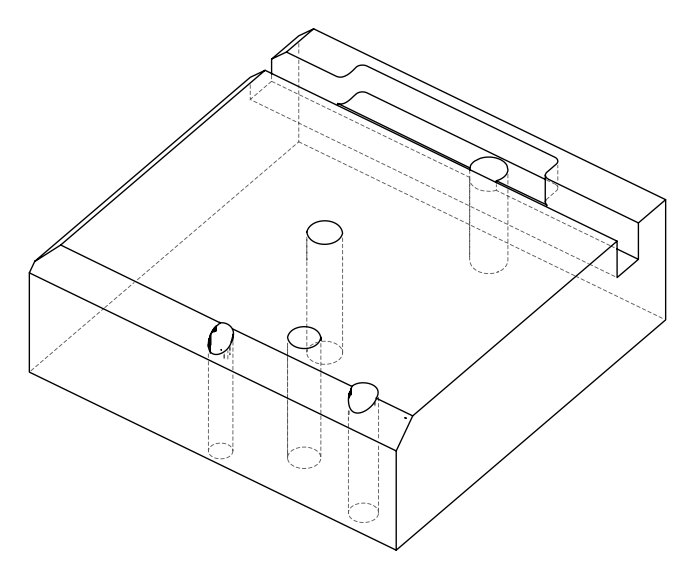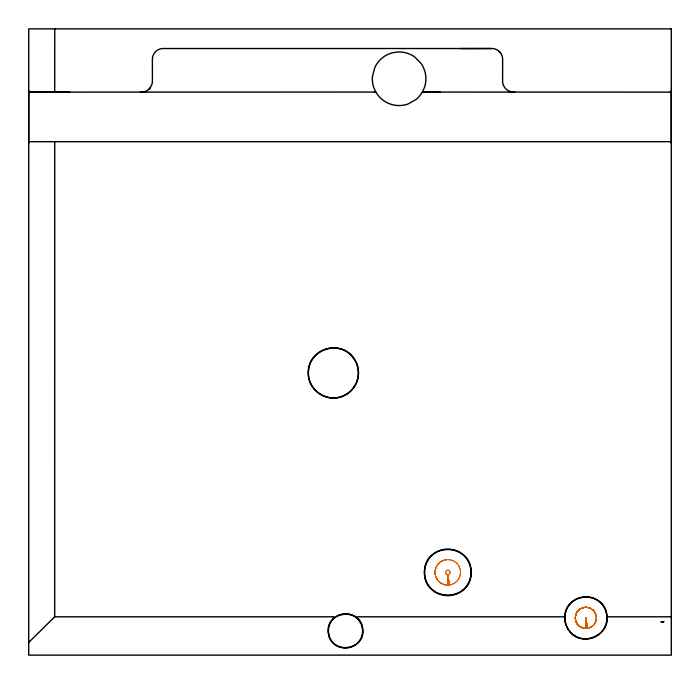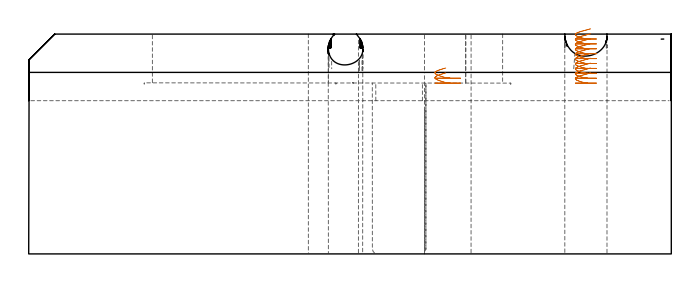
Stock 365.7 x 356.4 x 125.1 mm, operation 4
(PLAN: 25 operations, 19 tool changes, 104.3 min)
(1 AREA_MILL | FG_CHAMFER_SURFACE | UGT0205_001 | 13.55 min | 32578 mm3)
(2 AREA_MILL_1 | FG_CHAMFER_SURFACE_1 | UGT0205_001 | 22.74 min | 85023 mm3)
(3 AREA_MILL_2 | FG_CHAMFER_SURFACE_2 | UGT0205_001 | 1.94 min | 4730 mm3)
(4 MILL_OPEN_POCKET | POCKET_OPEN | NXT0201_011 | Follow Part, ap 3, ae 75% | 49.76 min | 474848 mm3)
(5 MILL_RECTANGULAR_SLOT | SLOT_RECTANGULAR | NXT0201_012 | Follow Part, ap 4, ae 75% | 5.48 min | 106040 mm3)
(6 MILL_THROUGH_HOLE_FROM_SOLID_MATERIAL | STEP1HOLE_4 | NXT0201_007 | Circular | 4.36 min | 66521 mm3)
(7 SPOT_DRILL | STEP1HOLE | NXT0321_9005460120000 | 0.05 min | 0 mm3)
(8 SPOT_DRILL_1 | STEP1HOLE_1 | NXT0321_9005460120000 | 0.05 min | 0 mm3)
(9 SPOT_DRILL_2 | STEP1HOLE_2 | NXT0321_9005460120000 | 0.05 min | 0 mm3)
(10 SPOT_DRILL_3 | STEP1HOLE_3 | NXT0321_9005460120000 | 0.05 min | 0 mm3)
(11 DRILL_BLIND_HOLE_INTO_CENTER | STEP1HOLE | UGT0301_185 | 0.05 min | 0 mm3)
(12 GUN_DRILL_THROUGH_HOLE | STEP1HOLE | UGT0307_002 | 0.58 min | 2530 mm3)
(13 SPADE_DRILL_TO_ENLARGE_THROUGH_HOLE | STEP1HOLE | UGT0306_006 | 0.53 min | 15616 mm3)
(14 DRILL_TO_ENLARGE_THROUGH_HOLE | STEP1HOLE | UGT0301_392 | 0.55 min | 43660 mm3)
(15 DRILL_BLIND_HOLE_INTO_CENTER_1 | STEP1HOLE_1 | UGT0301_185 | 0.05 min | 0 mm3)
(16 GUN_DRILL_THROUGH_HOLE_1 | STEP1HOLE_1 | UGT0307_002 | 0.57 min | 2720 mm3)
(17 SPADE_DRILL_TO_ENLARGE_THROUGH_HOLE_1 | STEP1HOLE_1 | UGT0306_006 | 0.53 min | 15616 mm3)
(18 DRILL_TO_ENLARGE_THROUGH_HOLE_1 | STEP1HOLE_1 | UGT0301_057 | 0.54 min | 25622 mm3)
(19 DRILL_BLIND_HOLE_INTO_CENTER_2 | STEP1HOLE_2 | UGT0301_185 | 0.05 min | 0 mm3)
(20 GUN_DRILL_THROUGH_HOLE_2 | STEP1HOLE_2 | UGT0307_002 | 0.58 min | 2725 mm3)
(21 SPADE_DRILL_TO_ENLARGE_THROUGH_HOLE_2 | STEP1HOLE_2 | UGT0306_006 | 0.53 min | 15565 mm3)
(22 DRILL_TO_ENLARGE_THROUGH_HOLE_2 | STEP1HOLE_2 | UGT0301_388 | 0.55 min | 35293 mm3)
(23 DRILL_BLIND_HOLE_INTO_CENTER_3 | STEP1HOLE_3 | UGT0301_185 | 0.05 min | 0 mm3)
(24 GUN_DRILL_THROUGH_HOLE_3 | STEP1HOLE_3 | UGT0307_002 | 0.61 min | 2734 mm3)
(25 SPADE_DRILL_TO_ENLARGE_THROUGH_HOLE_3 | STEP1HOLE_3 | UGT0306_010 | 0.53 min | 26276 mm3)
(TOOL UGT0205_001 | Chamfer Mill 20 x 3 x 45 deg. | D20 FL50 Z2)
(TOOL NXT0201_011 | ENDMILL 12mm [2P460-1200-NA 1630] | D12 FL38 Z6)
(TOOL NXT0201_012 | ENDMILL 16mm [2P460-1600-NA 1630] | D16 FL38 Z6)
(TOOL NXT0201_007 | ENDMILL 25mm [R216.25-25050GCK54P 1620] | D25 R3 FL54 Z5)
(TOOL NXT0321_9005460120000 | NC Spot Drill, 142deg, 12mm, Carbide, Uncoated | D12 PA142 FL30 Z2)
(TOOL UGT0301_185 | Twist Drill 6.3 mm | D6.3 PA118 FL61 Z2)
(TOOL UGT0307_002 | Gun Drill 6 mm | D6 PA130 FL24 Z1)
(TOOL UGT0306_006 | Spade Drill 15.5mm | D15.5 PA132 FL10 Z2)
(TOOL UGT0301_392 | Twist Drill 28.5 mm | D28.5 PA118 FL165 Z2)
(TOOL UGT0301_057 | Twist Drill 24 mm | D24 PA118 FL160 Z2)
(TOOL UGT0301_388 | Twist Drill 26.5 mm | D26.5 PA118 FL165 Z2)
(TOOL UGT0306_010 | Spade Drill 19.5mm | D19.5 PA132 FL10 Z2)
(OP 4 MILL_OPEN_POCKET, part 2 of 2)
G0 X237.331 Y54.253 Z105.78
G1 X236.799 Y54.153 Z105.635
X236.105 Y53.948 Z105.441
X235.435 Y53.676 Z105.247
X234.795 Y53.338 Z105.053
X234.192 Y52.938 Z104.859
X233.632 Y52.479 Z104.665
X233.121 Y51.968 Z104.472
X232.662 Y51.408 Z104.278
X232.262 Y50.805 Z104.084
X231.924 Y50.165 Z103.89
X231.652 Y49.495 Z103.696
X231.447 Y48.801 Z103.502
X231.313 Y48.09 Z103.308
X231.25 Y47.369 Z103.114
Y46.831 Z102.97
X231.313 Y46.11 Z102.776
X231.447 Y45.399 Z102.582
X231.652 Y44.705 Z102.389
X231.924 Y44.035 Z102.195
X232.262 Y43.395 Z102.001
X232.662 Y42.792 Z101.807
X233.121 Y42.232 Z101.613
X233.632 Y41.721 Z101.419
X234.192 Y41.262 Z101.225
X234.795 Y40.862 Z101.031
X235.435 Y40.524 Z100.838
X236.105 Y40.252 Z100.644
X236.799 Y40.047 Z100.45
X237.51 Y39.913 Z100.256
X238.231 Y39.85 Z100.062
X238.5 Z99.99
Y45.85
G3 X239.75 Y47.1 R1.25 F500.
X238.5 Y45.85 R-1.25
G1 Y39.85
G3 X245.75 Y47.1 R7.25
X238.5 Y39.85 R-7.25
X239.497 Y39.919 R7.25
G1 X239.084 Y42.89 F250.
G0 X237.331 Y54.253 Z102.99
G1 X236.799 Y54.153 Z102.845
X236.105 Y53.948 Z102.651
X235.435 Y53.676 Z102.457
X234.795 Y53.338 Z102.263
X234.192 Y52.938 Z102.069
X233.632 Y52.479 Z101.875
X233.121 Y51.968 Z101.682
X232.662 Y51.408 Z101.488
X232.262 Y50.805 Z101.294
X231.924 Y50.165 Z101.1
X231.652 Y49.495 Z100.906
X231.447 Y48.801 Z100.712
X231.313 Y48.09 Z100.518
X231.25 Y47.369 Z100.325
Y46.831 Z100.18
X231.313 Y46.11 Z99.986
X231.447 Y45.399 Z99.792
X231.652 Y44.705 Z99.599
X231.924 Y44.035 Z99.405
X232.262 Y43.395 Z99.211
X232.662 Y42.792 Z99.017
X233.121 Y42.232 Z98.823
X233.632 Y41.721 Z98.629
X234.192 Y41.262 Z98.435
X234.795 Y40.862 Z98.242
X235.435 Y40.524 Z98.048
X236.105 Y40.252 Z97.854
X236.799 Y40.047 Z97.66
X237.51 Y39.913 Z97.466
X238.231 Y39.85 Z97.272
X238.5 Z97.2
Y45.85
G3 X239.75 Y47.1 R1.25 F500.
X238.5 Y45.85 R-1.25
G1 Y39.85
G3 X245.75 Y47.1 R7.25
X238.5 Y39.85 R-7.25
X239.497 Y39.919 R7.25
G1 X239.084 Y42.89 F250.
G0 Z135.1
X319.755 Y26.576
Z128.1
G1 X319.352 Y26.767 Z127.98
X318.701 Y26.988 Z127.796
X318.029 Y27.133 Z127.612
X317.345 Y27.2 Z127.428
X316.855 Z127.297
X316.171 Y27.133 Z127.112
X315.499 Y26.988 Z126.928
X314.848 Y26.767 Z126.744
X314.226 Y26.473 Z126.56
X313.642 Y26.11 Z126.375
X313.104 Y25.682 Z126.191
X312.618 Y25.196 Z126.007
X312.19 Y24.658 Z125.823
X311.827 Y24.074 Z125.639
X311.533 Y23.452 Z125.454
X311.312 Y22.801 Z125.27
X311.167 Y22.129 Z125.086
X311.1 Y21.445 Z124.902
Y20.955 Z124.77
X311.167 Y20.271 Z124.586
X311.312 Y19.599 Z124.402
X311.533 Y18.948 Z124.218
X311.827 Y18.326 Z124.034
X312.19 Y17.742 Z123.849
X312.618 Y17.204 Z123.665
X313.104 Y16.718 Z123.481
X313.642 Y16.29 Z123.297
X314.226 Y15.927 Z123.112
X314.848 Y15.633 Z122.928
X315.499 Y15.412 Z122.744
X316.171 Y15.267 Z122.56
X316.855 Y15.2 Z122.376
X317.1 Z122.31
Y21.14
G3 X317.16 Y21.2 R0.06 F500.
X317.1 Y21.14 R-0.06
G1 Y15.2
G3 X323.1 Y21.2 R6.
X317.1 Y15.2 R-6.
X318.095 Y15.283 R6.
G1 X317.598 Y18.242 F250.
G0 X319.755 Y26.576 Z125.31
G1 X319.352 Y26.767 Z125.19
X318.701 Y26.988 Z125.006
X318.029 Y27.133 Z124.822
X317.345 Y27.2 Z124.638
X316.855 Z124.507
X316.171 Y27.133 Z124.322
X315.499 Y26.988 Z124.138
X314.848 Y26.767 Z123.954
X314.226 Y26.473 Z123.77
X313.642 Y26.11 Z123.585
X313.104 Y25.682 Z123.401
X312.618 Y25.196 Z123.217
X312.19 Y24.658 Z123.033
X311.827 Y24.074 Z122.849
X311.533 Y23.452 Z122.664
X311.312 Y22.801 Z122.48
X311.167 Y22.129 Z122.296
X311.1 Y21.445 Z122.112
Y20.955 Z121.98
X311.167 Y20.271 Z121.796
X311.312 Y19.599 Z121.612
X311.533 Y18.948 Z121.428
X311.827 Y18.326 Z121.244
X312.19 Y17.742 Z121.059
X312.618 Y17.204 Z120.875
X313.104 Y16.718 Z120.691
X313.642 Y16.29 Z120.507
X314.226 Y15.927 Z120.322
X314.848 Y15.633 Z120.138
X315.499 Y15.412 Z119.954
X316.171 Y15.267 Z119.77
X316.855 Y15.2 Z119.586
X317.1 Z119.52
Y21.14
G3 X317.16 Y21.2 R0.06 F500.
X317.1 Y21.14 R-0.06
G1 Y15.2
G3 X323.1 Y21.2 R6.
X317.1 Y15.2 R-6.
X318.095 Y15.283 R6.
G1 X317.598 Y18.242 F250.
G0 X319.755 Y26.576 Z122.52
G1 X319.352 Y26.767 Z122.4
X318.701 Y26.988 Z122.216
X318.029 Y27.133 Z122.032
X317.345 Y27.2 Z121.848
X316.855 Z121.717
X316.171 Y27.133 Z121.532
X315.499 Y26.988 Z121.348
X314.848 Y26.767 Z121.164
X314.226 Y26.473 Z120.98
X313.642 Y26.11 Z120.795
X313.104 Y25.682 Z120.611
X312.618 Y25.196 Z120.427
X312.19 Y24.658 Z120.243
X311.827 Y24.074 Z120.059
X311.533 Y23.452 Z119.874
X311.312 Y22.801 Z119.69
X311.167 Y22.129 Z119.506
X311.1 Y21.445 Z119.322
Y20.955 Z119.19
X311.167 Y20.271 Z119.006
X311.312 Y19.599 Z118.822
X311.533 Y18.948 Z118.638
X311.827 Y18.326 Z118.454
X312.19 Y17.742 Z118.269
X312.618 Y17.204 Z118.085
X313.104 Y16.718 Z117.901
X313.642 Y16.29 Z117.717
X314.226 Y15.927 Z117.532
X314.848 Y15.633 Z117.348
X315.499 Y15.412 Z117.164
X316.171 Y15.267 Z116.98
X316.855 Y15.2 Z116.796
X317.1 Z116.73
Y21.14
G3 X317.16 Y21.2 R0.06 F500.
X317.1 Y21.14 R-0.06
G1 Y15.2
G3 X323.1 Y21.2 R6.
X317.1 Y15.2 R-6.
X318.095 Y15.283 R6.
G1 X317.598 Y18.242 F250.
G0 X319.755 Y26.576 Z119.73
G1 X319.352 Y26.767 Z119.61
X318.701 Y26.988 Z119.426
X318.029 Y27.133 Z119.242
X317.345 Y27.2 Z119.058
X316.855 Z118.927
X316.171 Y27.133 Z118.742
X315.499 Y26.988 Z118.558
X314.848 Y26.767 Z118.374
X314.226 Y26.473 Z118.19
X313.642 Y26.11 Z118.005
X313.104 Y25.682 Z117.821
X312.618 Y25.196 Z117.637
X312.19 Y24.658 Z117.453
X311.827 Y24.074 Z117.269
X311.533 Y23.452 Z117.084
X311.312 Y22.801 Z116.9
X311.167 Y22.129 Z116.716
X311.1 Y21.445 Z116.532
Y20.955 Z116.4
X311.167 Y20.271 Z116.216
X311.312 Y19.599 Z116.032
X311.533 Y18.948 Z115.848
X311.827 Y18.326 Z115.664
X312.19 Y17.742 Z115.479
X312.618 Y17.204 Z115.295
X313.104 Y16.718 Z115.111
X313.642 Y16.29 Z114.927
X314.226 Y15.927 Z114.742
X314.848 Y15.633 Z114.558
X315.499 Y15.412 Z114.374
X316.171 Y15.267 Z114.19
X316.855 Y15.2 Z114.006
X317.1 Z113.94
Y21.14
G3 X317.16 Y21.2 R0.06 F500.
X317.1 Y21.14 R-0.06
G1 Y15.2
G3 X323.1 Y21.2 R6.
X317.1 Y15.2 R-6.
X318.095 Y15.283 R6.
G1 X317.598 Y18.242 F250.
G0 X319.755 Y26.576 Z116.94
G1 X319.352 Y26.767 Z116.82
X318.701 Y26.988 Z116.636
X318.029 Y27.133 Z116.452
X317.345 Y27.2 Z116.268
X316.855 Z116.137
X316.171 Y27.133 Z115.952
X315.499 Y26.988 Z115.768
X314.848 Y26.767 Z115.584
X314.226 Y26.473 Z115.4
X313.642 Y26.11 Z115.215
X313.104 Y25.682 Z115.031
X312.618 Y25.196 Z114.847
X312.19 Y24.658 Z114.663
X311.827 Y24.074 Z114.479
X311.533 Y23.452 Z114.294
X311.312 Y22.801 Z114.11
X311.167 Y22.129 Z113.926
X311.1 Y21.445 Z113.742
Y20.955 Z113.61
X311.167 Y20.271 Z113.426
X311.312 Y19.599 Z113.242
X311.533 Y18.948 Z113.058
X311.827 Y18.326 Z112.874
X312.19 Y17.742 Z112.689
X312.618 Y17.204 Z112.505
X313.104 Y16.718 Z112.321
X313.642 Y16.29 Z112.137
X314.226 Y15.927 Z111.952
X314.848 Y15.633 Z111.768
X315.499 Y15.412 Z111.584
X316.171 Y15.267 Z111.4
X316.855 Y15.2 Z111.216
X317.1 Z111.15
Y21.14
G3 X317.16 Y21.2 R0.06 F500.
X317.1 Y21.14 R-0.06
G1 Y15.2
G3 X323.1 Y21.2 R6.
X317.1 Y15.2 R-6.
X318.095 Y15.283 R6.
G1 X317.598 Y18.242 F250.
G0 X319.755 Y26.576 Z114.15
G1 X319.352 Y26.767 Z114.03
X318.701 Y26.988 Z113.846
X318.029 Y27.133 Z113.662
X317.345 Y27.2 Z113.478
X316.855 Z113.347
X316.171 Y27.133 Z113.162
X315.499 Y26.988 Z112.978
X314.848 Y26.767 Z112.794
X314.226 Y26.473 Z112.61
X313.642 Y26.11 Z112.425
X313.104 Y25.682 Z112.241
X312.618 Y25.196 Z112.057
X312.19 Y24.658 Z111.873
X311.827 Y24.074 Z111.689
X311.533 Y23.452 Z111.504
X311.312 Y22.801 Z111.32
X311.167 Y22.129 Z111.136
X311.1 Y21.445 Z110.952
Y20.955 Z110.82
X311.167 Y20.271 Z110.636
X311.312 Y19.599 Z110.452
X311.533 Y18.948 Z110.268
X311.827 Y18.326 Z110.084
X312.19 Y17.742 Z109.899
X312.618 Y17.204 Z109.715
X313.104 Y16.718 Z109.531
X313.642 Y16.29 Z109.347
X314.226 Y15.927 Z109.162
X314.848 Y15.633 Z108.978
X315.499 Y15.412 Z108.794
X316.171 Y15.267 Z108.61
X316.855 Y15.2 Z108.426
X317.1 Z108.36
Y21.14
G3 X317.16 Y21.2 R0.06 F500.
X317.1 Y21.14 R-0.06
G1 Y15.2
G3 X323.1 Y21.2 R6.
X317.1 Y15.2 R-6.
X318.095 Y15.283 R6.
G1 X317.598 Y18.242 F250.
G0 X319.755 Y26.576 Z111.36
G1 X319.352 Y26.767 Z111.241
X318.701 Y26.988 Z111.056
X318.029 Y27.133 Z110.872
X317.345 Y27.2 Z110.688
X316.855 Z110.557
X316.171 Y27.133 Z110.372
X315.499 Y26.988 Z110.188
X314.848 Y26.767 Z110.004
X314.226 Y26.473 Z109.82
X313.642 Y26.11 Z109.635
X313.104 Y25.682 Z109.451
X312.618 Y25.196 Z109.267
X312.19 Y24.658 Z109.083
X311.827 Y24.074 Z108.899
X311.533 Y23.452 Z108.714
X311.312 Y22.801 Z108.53
X311.167 Y22.129 Z108.346
X311.1 Y21.445 Z108.162
Y20.955 Z108.03
X311.167 Y20.271 Z107.846
X311.312 Y19.599 Z107.662
X311.533 Y18.948 Z107.478
X311.827 Y18.326 Z107.294
X312.19 Y17.742 Z107.109
X312.618 Y17.204 Z106.925
X313.104 Y16.718 Z106.741
X313.642 Y16.29 Z106.557
X314.226 Y15.927 Z106.372
X314.848 Y15.633 Z106.188
X315.499 Y15.412 Z106.004
X316.171 Y15.267 Z105.82
X316.855 Y15.2 Z105.636
X317.1 Z105.57
Y21.14
G3 X317.16 Y21.2 R0.06 F500.
X317.1 Y21.14 R-0.06
G1 Y15.2
G3 X323.1 Y21.2 R6.
X317.1 Y15.2 R-6.
X318.095 Y15.283 R6.
G1 X317.598 Y18.242 F250.
G0 X319.755 Y26.576 Z108.57
G1 X319.352 Y26.767 Z108.451
X318.701 Y26.988 Z108.266
X318.029 Y27.133 Z108.082
X317.345 Y27.2 Z107.898
X316.855 Z107.767
X316.171 Y27.133 Z107.582
X315.499 Y26.988 Z107.398
X314.848 Y26.767 Z107.214
X314.226 Y26.473 Z107.03
X313.642 Y26.11 Z106.845
X313.104 Y25.682 Z106.661
X312.618 Y25.196 Z106.477
X312.19 Y24.658 Z106.293
X311.827 Y24.074 Z106.109
X311.533 Y23.452 Z105.924
X311.312 Y22.801 Z105.74
X311.167 Y22.129 Z105.556
X311.1 Y21.445 Z105.372
Y20.955 Z105.24
X311.167 Y20.271 Z105.056
X311.312 Y19.599 Z104.872
X311.533 Y18.948 Z104.688
X311.827 Y18.326 Z104.504
X312.19 Y17.742 Z104.319
X312.618 Y17.204 Z104.135
X313.104 Y16.718 Z103.951
X313.642 Y16.29 Z103.767
X314.226 Y15.927 Z103.582
X314.848 Y15.633 Z103.398
X315.499 Y15.412 Z103.214
X316.171 Y15.267 Z103.03
X316.855 Y15.2 Z102.846
X317.1 Z102.78
Y21.14
G3 X317.16 Y21.2 R0.06 F500.
X317.1 Y21.14 R-0.06
G1 Y15.2
G3 X323.1 Y21.2 R6.
X317.1 Y15.2 R-6.
X318.095 Y15.283 R6.
G1 X317.598 Y18.242 F250.
G0 X319.755 Y26.576 Z105.78
G1 X319.352 Y26.767 Z105.661
X318.701 Y26.988 Z105.476
X318.029 Y27.133 Z105.292
X317.345 Y27.2 Z105.108
X316.855 Z104.977
X316.171 Y27.133 Z104.792
X315.499 Y26.988 Z104.608
X314.848 Y26.767 Z104.424
X314.226 Y26.473 Z104.24
X313.642 Y26.11 Z104.055
X313.104 Y25.682 Z103.871
X312.618 Y25.196 Z103.687
X312.19 Y24.658 Z103.503
X311.827 Y24.074 Z103.319
X311.533 Y23.452 Z103.134
X311.312 Y22.801 Z102.95
X311.167 Y22.129 Z102.766
X311.1 Y21.445 Z102.582
Y20.955 Z102.45
X311.167 Y20.271 Z102.266
X311.312 Y19.599 Z102.082
X311.533 Y18.948 Z101.898
X311.827 Y18.326 Z101.714
X312.19 Y17.742 Z101.529
X312.618 Y17.204 Z101.345
X313.104 Y16.718 Z101.161
X313.642 Y16.29 Z100.977
X314.226 Y15.927 Z100.793
X314.848 Y15.633 Z100.608
X315.499 Y15.412 Z100.424
X316.171 Y15.267 Z100.24
X316.855 Y15.2 Z100.056
X317.1 Z99.99
Y21.14
G3 X317.16 Y21.2 R0.06 F500.
X317.1 Y21.14 R-0.06
G1 Y15.2
G3 X323.1 Y21.2 R6.
X317.1 Y15.2 R-6.
X318.095 Y15.283 R6.
G1 X317.598 Y18.242 F250.
G0 X319.755 Y26.576 Z102.99
G1 X319.352 Y26.767 Z102.871
X318.701 Y26.988 Z102.686
X318.029 Y27.133 Z102.502
X317.345 Y27.2 Z102.318
X316.855 Z102.187
X316.171 Y27.133 Z102.002
X315.499 Y26.988 Z101.818
X314.848 Y26.767 Z101.634
X314.226 Y26.473 Z101.45
X313.642 Y26.11 Z101.266
X313.104 Y25.682 Z101.081
X312.618 Y25.196 Z100.897
X312.19 Y24.658 Z100.713
X311.827 Y24.074 Z100.529
X311.533 Y23.452 Z100.344
X311.312 Y22.801 Z100.16
X311.167 Y22.129 Z99.976
X311.1 Y21.445 Z99.792
Y20.955 Z99.66
X311.167 Y20.271 Z99.476
X311.312 Y19.599 Z99.292
X311.533 Y18.948 Z99.108
X311.827 Y18.326 Z98.924
X312.19 Y17.742 Z98.739
X312.618 Y17.204 Z98.555
X313.104 Y16.718 Z98.371
X313.642 Y16.29 Z98.187
X314.226 Y15.927 Z98.003
X314.848 Y15.633 Z97.818
X315.499 Y15.412 Z97.634
X316.171 Y15.267 Z97.45
X316.855 Y15.2 Z97.266
X317.1 Z97.2
Y21.14
G3 X317.16 Y21.2 R0.06 F500.
X317.1 Y21.14 R-0.06
G1 Y15.2
G3 X323.1 Y21.2 R6.
X317.1 Y15.2 R-6.
X318.095 Y15.283 R6.
G1 X317.598 Y18.242 F250.
G0 Z135.1
M5
M2
